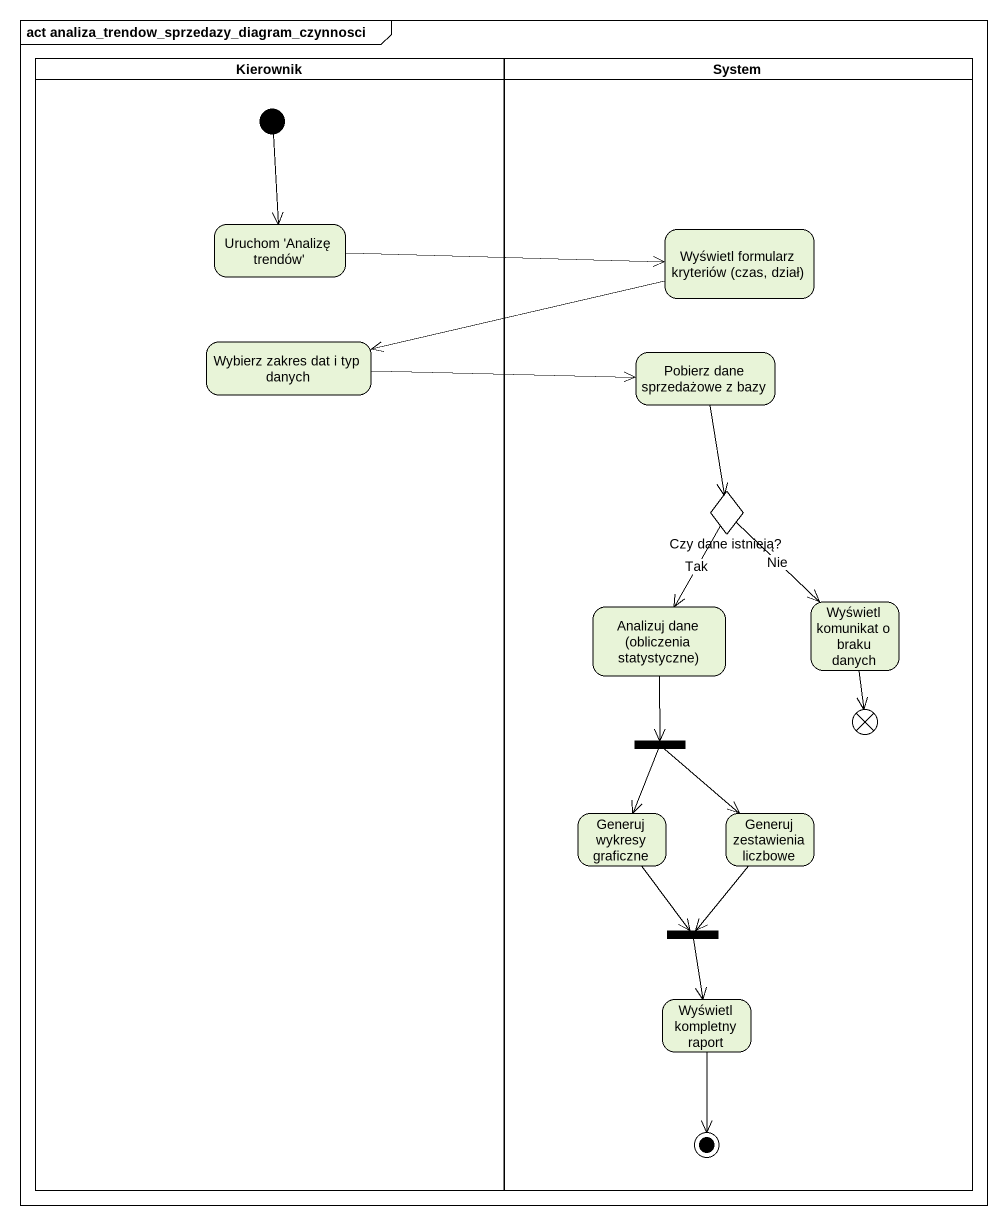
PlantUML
@startuml
mainframe act analiza_trendow_sprzedazy_diagram_czynnosci
hide empty description
state Kierownik <<partition>> {
  state "Uruchom 'Analizę trendów'" as Uruchom_Analizę_trendów
  state "Wybierz zakres dat i typ danych" as Wybierz_zakres_dat_i_typ
  [*] --> Uruchom_Analizę_trendów
}
state System <<partition>> {
  state "Wyświetl formularz kryteriów (czas, dział)" as Wyświetl_formularz
  state "Pobierz dane sprzedażowe z bazy" as Pobierz_dane_sprzedażowe_z
  state "Czy dane istnieją?" as Czy_dane_istnieją <<choice>>
  state "Analizuj dane (obliczenia statystyczne)" as Analizuj_dane_obliczenia
  state "Wyświetl komunikat o braku danych" as Wyświetl_komunikat_o_braku
  state fork1 <<fork>>
  state flowfinal1 <<end>>
  state "Generuj wykresy graficzne" as Generuj_wykresy_graficzne
  state "Generuj zestawienia liczbowe" as Generuj_zestawienia_liczbowe
  state fork2 <<join>>
  state "Wyświetl kompletny raport" as Wyświetl_kompletny_raport
  Wyświetl_kompletny_raport --> [*]
}
Uruchom_Analizę_trendów -right-> Wyświetl_formularz
Wyświetl_formularz -left-> Wybierz_zakres_dat_i_typ
Wybierz_zakres_dat_i_typ -right-> Pobierz_dane_sprzedażowe_z
Pobierz_dane_sprzedażowe_z --> Czy_dane_istnieją
Czy_dane_istnieją --> Analizuj_dane_obliczenia : Tak
Czy_dane_istnieją --> Wyświetl_komunikat_o_braku : Nie
Analizuj_dane_obliczenia --> fork1
Wyświetl_komunikat_o_braku --> flowfinal1
fork1 --> Generuj_wykresy_graficzne
fork1 --> Generuj_zestawienia_liczbowe
Generuj_wykresy_graficzne --> fork2
Generuj_zestawienia_liczbowe --> fork2
fork2 --> Wyświetl_kompletny_raport
@enduml
